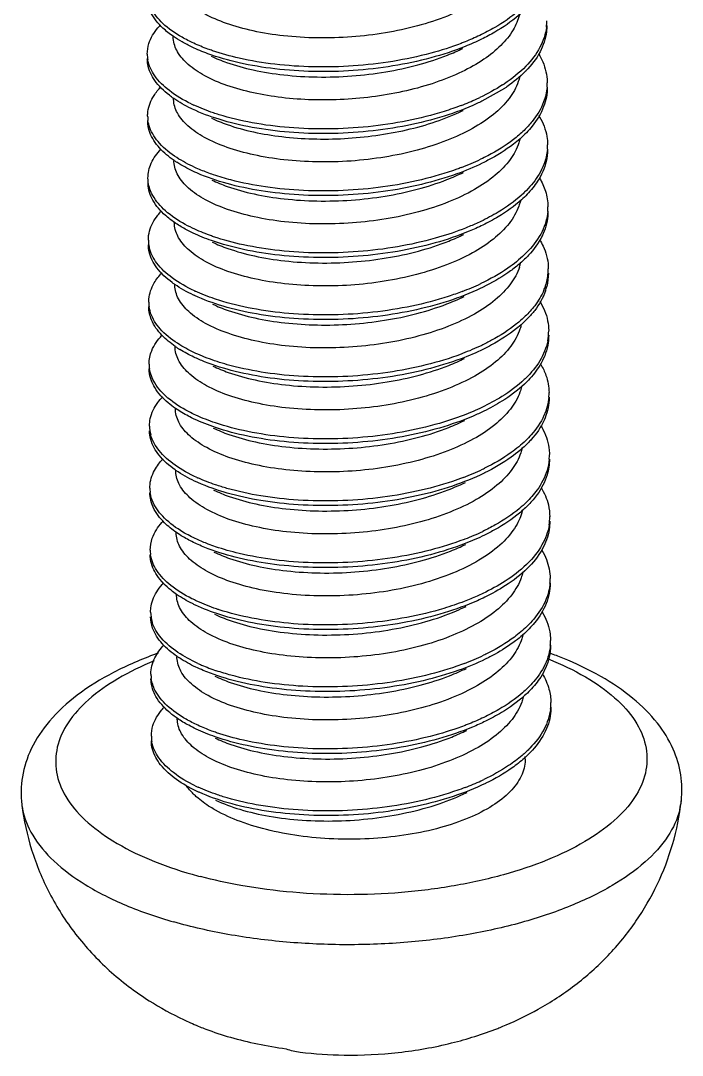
# Model space of a CAD drawing. Header units: millimetres. Extents: x 209 to 585, y 129 to 391.
# Drawn here: x 399.337 to 402.306, y 150.374 to 155.012 of the extents above; entities that cross this region are included whole.
import ezdxf

# ---------------------------------------------------------------- set-up
doc = ezdxf.new("R2010")
doc.units = ezdxf.units.MM
doc.layers.add('3_ALL_AXES', color=7, linetype='Continuous')

# ---------------------------------------------------------------- blocks, each defined once
blk = doc.blocks.new('u31')
at = {"color": 7, "linetype": 'Continuous'}
for p, q in [((-0.4225, 12.9187), (-0.5524, 12.8449)), ((-0.558, 11.7969), (-0.5594, 11.7963)), ((-0.433, 7.5279), (-0.4137, 7.536))]:
    blk.add_line(p, q, dxfattribs=at)
for centre, radius, start, end in [((-0.4707, 13.305), 0.2916, 353.07183, 0.49211), ((-2.2867, 13.1158), 0.191, 180.03347, 190.06614), ((-0.9621, 13.7548), 0.9727, 302.93512, 303.68485), ((-0.9432, 13.7001), 0.939, 303.68171, 304.703), ((-0.4653, 12.9499), 0.2884, 355.07216, 0.26893), ((-1.2039, 14.219), 1.4966, 290.84257, 294.56773), ((-1.1543, 14.1084), 1.3754, 294.6043, 295.41052), ((-1.8022, 13.7052), 0.9725, 244.18061, 245.26133), ((-2.2759, 12.7619), 0.1998, 180.70294, 188.25799), ((-0.4772, 12.5935), 0.3023, 355.22669, 0.25946), ((-1.9524, 13.0444), 0.6554, 235.55118, 237.18487), ((-1.1879, 13.8296), 1.4608, 290.73612, 295.46535), ((-0.4603, 12.2361), 0.2875, 355.11135, 0.50877), ((-2.2758, 12.0474), 0.1955, 180.18669, 192.5322), ((-0.6032, 11.9817), 0.2822, 341.37507, 347.20606), ((-0.4827, 11.883), 0.3123, 341.08096, 355.04549), ((-0.4654, 11.8812), 0.2949, 355.10203, 0.20825), ((-1.972, 12.2952), 0.6117, 233.66406, 235.41017), ((-1.1888, 13.1287), 1.4736, 290.80378, 295.28481), ((-0.508, 11.8916), 0.3389, 337.16086, 341.09027), ((-0.4857, 11.8572), 0.3155, 341.11527, 345.88756), ((-1.7845, 12.6617), 1.0004, 245.07237, 245.26225), ((-2.2735, 11.6929), 0.1959, 180.72436, 188.39382), ((-0.4679, 11.5241), 0.2994, 349.07438, 0.35517), ((-1.9408, 11.9835), 0.665, 235.5664, 238.31442), ((-2.2872, 11.334), 0.1801, 179.96124, 188.17262), ((-0.4482, 11.1673), 0.2819, 355.17008, 0.48937), ((-2.2653, 10.9792), 0.1996, 180.3942, 194.99544), ((-0.4625, 10.8124), 0.2983, 355.10704, 0.17554), ((-1.9539, 11.2438), 0.6328, 234.88039, 235.43942), ((-1.1785, 12.0505), 1.4636, 290.77531, 295.48803), ((-1.1239, 11.9323), 1.3333, 295.55677, 296.09955), ((-1.7689, 11.6139), 1.0234, 245.49959, 245.94362), ((-2.2725, 10.6236), 0.1905, 180.63183, 188.47086), ((-0.4575, 10.4548), 0.2954, 351.08697, 0.43351), ((-1.1727, 11.6868), 1.4553, 291.08885, 295.43411), ((-1.2359, 11.8449), 1.6255, 290.93832, 291.16276), ((-2.2745, 10.2651), 0.1863, 179.96005, 187.97096), ((-0.4417, 10.0988), 0.2817, 355.10707, 0.39826), ((-2.2555, 9.9111), 0.2032, 180.62319, 197.46012), ((-0.4591, 9.7434), 0.3012, 355.16522, 0.20138), ((-1.9366, 10.192), 0.6531, 235.54454, 236.90158), ((-1.1711, 10.9792), 1.4609, 290.75374, 295.47985), ((-1.758, 10.5557), 1.0351, 245.49798, 246.7987), ((-1.7017, 10.6903), 1.181, 246.85591, 251.35282), ((-2.2721, 9.5539), 0.1846, 180.42316, 188.45687), ((-0.4473, 9.3856), 0.2915, 353.13009, 0.49331), ((-2.2632, 9.1964), 0.1912, 180.03676, 190.13545), ((-1.1807, 10.2999), 1.497, 290.84155, 294.58505), ((-1.1306, 10.1882), 1.3746, 294.62249, 295.40819), ((-1.8806, 9.2019), 0.474, 225.47484, 228.37467), ((-1.7786, 9.7865), 0.9733, 244.20592, 245.2611), ((-1.56, 7.7086), 0.3314, 249.04003, 263.3505)]:
    blk.add_arc(centre, radius, start, end, dxfattribs=at)
for points, start_tangent, end_tangent in [([(-0.3385, 13.7012), (-0.3458, 13.6748), (-0.3968, 13.5782), (-0.4826, 13.488), (-0.6016, 13.4059), (-0.7512, 13.3344), (-0.9233, 13.2776), (-1.1074, 13.2377), (-1.3015, 13.2143), (-1.5008, 13.2084), (-1.6938, 13.2205), (-1.8692, 13.2489)], (-0.219708, -0.975566), (-0.977001, 0.213237)), ([(-1.8692, 13.2489), (-2.0224, 13.2918), (-2.1513, 13.3485), (-2.2483, 13.4158), (-2.3083, 13.4893), (-2.3305, 13.566), (-2.3306, 13.5718)], (-0.977001, 0.213237), (-0.00275, 0.999996)), ([(-2.3275, 13.2167), (-2.3883, 13.2653), (-2.4566, 13.3534), (-2.4799, 13.4453)], (-0.82378, 0.566909), (-0.006288, 0.99998)), ([(-2.21, 13.1777), (-2.2779, 13.2123), (-2.3885, 13.2921), (-2.4568, 13.3802), (-2.478, 13.4462)], (-0.9089, 0.417013), (-0.145901, 0.989299)), ([(-0.3135, 13.3906), (-0.3422, 13.3643), (-0.4787, 13.2682), (-0.565, 13.2229)], (-0.716945, -0.69713), (-0.902682, -0.430308)), ([(-0.2993, 13.378), (-0.342, 13.3376), (-0.4786, 13.2415), (-0.5545, 13.2012)], (-0.693882, -0.720088), (-0.898863, -0.438229)), ([(-0.3371, 13.3414), (-0.373, 13.2546), (-0.4432, 13.1658), (-0.5414, 13.0857)], (-0.233486, -0.97236), (-0.82745, -0.56154)), ([(-2.4777, 13.1157), (-2.4688, 13.1756), (-2.4171, 13.2663), (-2.4024, 13.2828)], (-0.001632, 0.999999), (0.685971, 0.727629)), ([(-0.1812, 13.2699), (-0.2184, 13.1552), (-0.2999, 13.0457), (-0.4227, 12.9454)], (-0.12115, -0.992634), (-0.832087, -0.554646)), ([(-0.179, 13.2808), (-0.1811, 13.2431), (-0.2182, 13.1285), (-0.2998, 13.019), (-0.3014, 13.0174)], (0.008111, -0.999967), (-0.700746, -0.713411)), ([(-1.8671, 12.8926), (-2.0198, 12.9354), (-2.1467, 12.9908), (-2.2422, 13.0559), (-2.3035, 13.1283), (-2.3281, 13.205), (-2.3285, 13.2155)], (-0.977001, 0.213237), (-0.001085, 0.999999)), ([(-2.22, 13.1557), (-2.2777, 13.1856), (-2.3275, 13.2167)], (-0.903913, 0.427716), (-0.82378, 0.566909)), ([(-0.5545, 13.2012), (-0.6492, 13.1593), (-0.8471, 13.0938), (-1.0644, 13.0472), (-1.2923, 13.0209), (-1.5217, 13.0154), (-1.7434, 13.0306), (-1.9487, 13.0654), (-2.1292, 13.1179), (-2.22, 13.1557)], (-0.898863, -0.438229), (-0.903913, 0.427716)), ([(-0.565, 13.2229), (-0.6494, 13.186), (-0.6722, 13.1771)], (-0.902682, -0.430308), (-0.933983, -0.357316)), ([(-2.102, 13.135), (-2.1293, 13.1446), (-2.21, 13.1777)], (-0.946667, 0.322215), (-0.9089, 0.417013)), ([(-0.6722, 13.1771), (-0.8473, 13.1205), (-1.0645, 13.0739), (-1.2924, 13.0476), (-1.5218, 13.0421), (-1.7436, 13.0573), (-1.9488, 13.0921), (-2.102, 13.135)], (-0.933983, -0.357316), (-0.946667, 0.322215)), ([(-1.8678, 13.0244), (-1.6924, 12.996), (-1.4995, 12.9839), (-1.3002, 12.9898), (-1.1061, 13.0132), (-0.9219, 13.0531), (-0.7499, 13.1099), (-0.6628, 13.1483)], (0.977001, -0.213237), (0.898561, 0.438848)), ([(-2.3257, 12.8606), (-2.3507, 12.8788), (-2.4348, 12.9643), (-2.4746, 13.0557), (-2.4776, 13.089)], (-0.822955, 0.568106), (-0.001632, 0.999999)), ([(-2.2258, 12.8298), (-2.3508, 12.9056), (-2.4349, 12.9911), (-2.4748, 13.0824)], (-0.900146, 0.435588), (-0.175957, 0.984398)), ([(-2.1109, 13.104), (-2.0211, 13.0674), (-1.8678, 13.0244)], (0.903551, -0.42848), (0.977001, -0.213237)), ([(-0.5414, 13.0857), (-0.6677, 13.0138), (-0.8188, 12.9524), (-0.9872, 12.9048), (-1.1641, 12.8724), (-1.3452, 12.855), (-1.5272, 12.8527), (-1.7041, 12.8656), (-1.8671, 12.8926)], (-0.82745, -0.56154), (-0.977001, 0.213237)), ([(-0.2253, 13.1158), (-0.2024, 13.0709), (-0.177, 12.9558), (-0.1769, 12.9512)], (0.510965, -0.859601), (0.005099, -0.999987)), ([(-0.3346, 12.9871), (-0.3431, 12.9576), (-0.3966, 12.8601), (-0.4856, 12.7693), (-0.6067, 12.688), (-0.7556, 12.6184), (-0.9255, 12.5632), (-1.1108, 12.5238), (-1.3055, 12.5011), (-1.5028, 12.4959), (-1.6916, 12.5081), (-1.8649, 12.5363)], (-0.225548, -0.974232), (-0.977001, 0.213237)), ([(-0.3014, 13.0174), (-0.4087, 12.9281)], (-0.700746, -0.713411), (-0.822068, -0.569389)), ([(-2.4757, 12.7594), (-2.4742, 12.7854), (-2.439, 12.8775), (-2.3991, 12.9279)], (-0.01163, 0.999932), (0.691127, 0.722733)), ([(-0.4333, 12.9384), (-0.5641, 12.866)], (-0.839273, -0.54371), (-0.903234, -0.429149)), ([(-0.178, 12.9251), (-0.1975, 12.8402), (-0.2632, 12.7284), (-0.3101, 12.6771)], (-0.085506, -0.996338), (-0.717804, -0.696245)), ([(-0.1767, 12.9245), (-0.1973, 12.8135), (-0.263, 12.7017), (-0.2968, 12.6635)], (0.005099, -0.999987), (-0.696327, -0.717725)), ([(-1.8649, 12.5363), (-2.019, 12.5795), (-2.1484, 12.6366), (-2.2449, 12.7039), (-2.3042, 12.7771), (-2.3263, 12.8543), (-2.3264, 12.8591)], (-0.977001, 0.213237), (-0.003123, 0.999995)), ([(-2.2179, 12.7994), (-2.2256, 12.8031), (-2.3257, 12.8606)], (-0.90399, 0.427555), (-0.822955, 0.568106)), ([(-0.5524, 12.8449), (-0.5815, 12.8311), (-0.7703, 12.7592), (-0.9815, 12.7055), (-1.2066, 12.6717), (-1.4365, 12.6587), (-1.6621, 12.6664), (-1.8743, 12.6942), (-2.0647, 12.7406), (-2.2179, 12.7994)], (-0.899027, -0.437892), (-0.90399, 0.427555)), ([(-2.097, 12.7777), (-2.2092, 12.822)], (-0.947596, 0.319472), (-0.908202, 0.418533)), ([(-0.6714, 12.8203), (-0.7705, 12.786), (-0.9817, 12.7323), (-1.2067, 12.6984), (-1.4366, 12.6854), (-1.6622, 12.6931), (-1.8745, 12.721), (-2.0649, 12.7673), (-2.097, 12.7777)], (-0.934314, -0.35645), (-0.947596, 0.319472)), ([(-1.8657, 12.6681), (-1.7028, 12.6411), (-1.5258, 12.6282), (-1.3438, 12.6305), (-1.1627, 12.6479), (-0.9859, 12.6803), (-0.8174, 12.7279), (-0.6663, 12.7893), (-0.6606, 12.792)], (0.977001, -0.213237), (0.898654, 0.438658)), ([(-2.3231, 12.504), (-2.407, 12.576), (-2.4633, 12.6657), (-2.4755, 12.7327)], (-0.824487, 0.565881), (-0.01163, 0.999932)), ([(-2.2046, 12.4645), (-2.3077, 12.5204), (-2.4072, 12.6027), (-2.4634, 12.6924), (-2.4736, 12.7332)], (-0.909703, 0.41526), (-0.143078, 0.989711)), ([(-2.1088, 12.7477), (-2.0185, 12.7109), (-1.8657, 12.6681)], (0.903554, -0.428475), (0.977001, -0.213237)), ([(-0.2258, 12.7638), (-0.2209, 12.7555), (-0.1788, 12.6416), (-0.1749, 12.5949)], (0.520221, -0.854032), (0.004606, -0.999989)), ([(-0.3101, 12.6771), (-0.3714, 12.6243), (-0.5179, 12.5317), (-0.5598, 12.5107)], (-0.717804, -0.696245), (-0.902252, -0.43121)), ([(-0.3322, 12.6317), (-0.3393, 12.6063), (-0.3906, 12.509), (-0.4762, 12.4192), (-0.5949, 12.3371), (-0.7449, 12.2655), (-0.9182, 12.2083), (-1.104, 12.1682), (-1.2975, 12.1452), (-1.4959, 12.1395), (-1.6881, 12.1516), (-1.8628, 12.18)], (-0.221485, -0.975164), (-0.977001, 0.213237)), ([(-0.2968, 12.6635), (-0.3713, 12.5976), (-0.5177, 12.505), (-0.5502, 12.4885)], (-0.696327, -0.717725), (-0.898802, -0.438355)), ([(-2.4737, 12.4031), (-2.4549, 12.4881), (-2.3989, 12.5694)], (-0.002318, 0.999997), (0.686298, 0.727321)), ([(-0.1759, 12.5684), (-0.1826, 12.5257), (-0.2321, 12.4121), (-0.3068, 12.322)], (-0.083159, -0.996536), (-0.716373, -0.697717)), ([(-0.1747, 12.5682), (-0.1824, 12.499), (-0.2319, 12.3854), (-0.2924, 12.3096)], (0.004606, -0.999989), (-0.693055, -0.720885)), ([(-1.8628, 12.18), (-2.0157, 12.2228), (-2.1434, 12.2787), (-2.2404, 12.3454), (-2.301, 12.4187), (-2.3241, 12.4955), (-2.3243, 12.5029)], (-0.977001, 0.213237), (-0.002097, 0.999998)), ([(-2.2158, 12.443), (-2.3076, 12.4936)], (-0.90421, 0.427089), (-0.840286, 0.542144)), ([(-0.5502, 12.4885), (-0.6965, 12.4271), (-0.9005, 12.3665), (-1.1215, 12.3253), (-1.3507, 12.3047), (-1.5789, 12.3049), (-1.7971, 12.3256), (-1.9963, 12.3654), (-2.1688, 12.4223), (-2.2158, 12.443)], (-0.898802, -0.438355), (-0.90421, 0.427089)), ([(-2.0966, 12.4219), (-2.169, 12.449), (-2.2046, 12.4645)], (-0.946975, 0.321307), (-0.909703, 0.41526)), ([(-0.6707, 12.4634), (-0.6966, 12.4538), (-0.9006, 12.3933), (-1.1217, 12.3521), (-1.3509, 12.3314), (-1.5791, 12.3316), (-1.7972, 12.3523), (-1.9965, 12.3921), (-2.0966, 12.4219)], (-0.934736, -0.355344), (-0.946975, 0.321307)), ([(-1.8636, 12.3118), (-1.6903, 12.2836), (-1.5015, 12.2714), (-1.3041, 12.2766), (-1.1095, 12.2993), (-0.9242, 12.3387), (-0.7543, 12.3939), (-0.6585, 12.4357)], (0.977001, -0.213237), (0.898537, 0.438898)), ([(-2.4718, 12.3775), (-2.4735, 12.3952), (-2.4737, 12.4031)], (-0.143775, 0.98961), (-0.002318, 0.999997)), ([(-2.3212, 12.1478), (-2.3735, 12.1887), (-2.4459, 12.2762), (-2.4733, 12.3684), (-2.4735, 12.3764)], (-0.823448, 0.567392), (-0.002318, 0.999997)), ([(-2.204, 12.1089), (-2.2594, 12.1366), (-2.3737, 12.2154), (-2.446, 12.3029), (-2.4718, 12.3775)], (-0.908636, 0.417589), (-0.143775, 0.98961)), ([(-2.1067, 12.3914), (-2.0176, 12.355), (-1.8636, 12.3118)], (0.903551, -0.42848), (0.977001, -0.213237)), ([(-0.2211, 12.4033), (-0.1867, 12.3272), (-0.1727, 12.2386)], (0.511421, -0.85933), (0.008556, -0.999963)), ([(-0.3068, 12.322), (-0.3252, 12.3047), (-0.4584, 12.2076), (-0.5589, 12.1538)], (-0.716373, -0.697717), (-0.902858, -0.42994)), ([(-0.2924, 12.3096), (-0.3251, 12.278), (-0.4582, 12.1808), (-0.5481, 12.1322)], (-0.693055, -0.720885), (-0.898921, -0.438112)), ([(-0.3314, 12.2699), (-0.3402, 12.2412), (-0.396, 12.1428), (-0.4865, 12.0526), (-0.6075, 11.9725), (-0.7564, 11.9038), (-0.9287, 11.8486), (-1.1145, 11.8099), (-1.3073, 11.788), (-1.5005, 11.7833), (-1.6876, 11.7955), (-1.8607, 11.8237)], (-0.241477, -0.970407), (-0.977001, 0.213237)), ([(-2.4713, 12.0468), (-2.4649, 12.0981), (-2.4173, 12.1893), (-2.3955, 12.2145)], (-0.004249, 0.999991), (0.687609, 0.726082)), ([(-0.1738, 12.2115), (-0.2067, 12.0966), (-0.2843, 11.9865), (-0.3068, 11.9637)], (-0.085557, -0.996333), (-0.718725, -0.695294)), ([(-0.1726, 12.2119), (-0.1736, 12.1848), (-0.2066, 12.0699), (-0.2842, 11.9598), (-0.2944, 11.9491)], (0.008556, -0.999963), (-0.699337, -0.714792)), ([(-1.8607, 11.8237), (-2.0137, 11.8665), (-2.1414, 11.9224), (-2.2367, 11.9877), (-2.2973, 12.0596), (-2.3218, 12.1364), (-2.3221, 12.1465)], (-0.977001, 0.213237), (-0.001218, 0.999999)), ([(-2.2137, 12.0867), (-2.2592, 12.1099), (-2.3212, 12.1478)], (-0.903846, 0.427857), (-0.823448, 0.567392)), ([(-0.5481, 12.1322), (-0.626, 12.0972), (-0.8217, 12.0301), (-1.0375, 11.9817), (-1.2648, 11.9535), (-1.4945, 11.9461), (-1.7173, 11.9594), (-1.9244, 11.9925), (-2.1075, 12.0435), (-2.2137, 12.0867)], (-0.898921, -0.438112), (-0.903846, 0.427857)), ([(-0.5589, 12.1538), (-0.6262, 12.124), (-0.6661, 12.108)], (-0.902858, -0.42994), (-0.934033, -0.357187)), ([(-2.0959, 12.0661), (-2.1077, 12.0702), (-2.204, 12.1089)], (-0.946642, 0.322286), (-0.908636, 0.417589)), ([(-0.6661, 12.108), (-0.8219, 12.0568), (-1.0377, 12.0084), (-1.265, 11.9802), (-1.4946, 11.9728), (-1.7175, 11.9862), (-1.9246, 12.0192), (-2.0959, 12.0661)], (-0.934033, -0.357187), (-0.946642, 0.322286)), ([(-1.8615, 11.9555), (-1.6867, 11.9271), (-1.4946, 11.915), (-1.2962, 11.9207), (-1.1027, 11.9437), (-0.9168, 11.9838), (-0.7435, 12.041), (-0.6564, 12.0794)], (0.977001, -0.213237), (0.898562, 0.438847)), ([(-2.3345, 11.8025), (-2.4225, 11.8873), (-2.4665, 11.9783), (-2.4712, 12.0201)], (-0.805481, 0.592622), (-0.004249, 0.999991)), ([(-2.1045, 12.0351), (-2.0144, 11.9983), (-1.8615, 11.9555)], (0.903554, -0.428474), (0.977001, -0.213237)), ([(-0.2197, 12.0482), (-0.2007, 12.0123), (-0.171, 11.8975), (-0.1706, 11.8823)], (0.513785, -0.857919), (0.003968, -0.999992)), ([(-2.2061, 11.7545), (-2.3346, 11.8292), (-2.4227, 11.914), (-2.4667, 12.005)], (-0.90684, 0.421475), (-0.218277, 0.975887)), ([(-0.3068, 11.9637), (-0.4035, 11.8852), (-0.558, 11.7969)], (-0.718725, -0.695294), (-0.903274, -0.429065)), ([(-0.3451, 11.9025), (-0.4033, 11.8585), (-0.546, 11.7759)], (-0.769114, -0.639111), (-0.899014, -0.43792)), ([(-0.2944, 11.9491), (-0.3451, 11.9025)], (-0.699337, -0.714792), (-0.769114, -0.639111)), ([(-2.4694, 11.6905), (-2.4687, 11.7079), (-2.4377, 11.8003), (-2.3929, 11.8587)], (-0.011739, 0.999931), (0.691248, 0.722618)), ([(-0.3357, 11.8916), (-0.3877, 11.7946), (-0.4754, 11.7036), (-0.5957, 11.6217), (-0.745, 11.5511), (-0.9148, 11.4954), (-1.0996, 11.4556), (-1.2945, 11.4325), (-1.4934, 11.4269), (-1.6846, 11.439), (-1.8586, 11.4674)], (-0.319356, -0.947635), (-0.977001, 0.213237)), ([(-0.1704, 11.8556), (-0.1797, 11.7802)], (0.003968, -0.999992), (-0.243812, -0.969822)), ([(-1.8586, 11.4674), (-2.0131, 11.5107), (-2.1429, 11.5681), (-2.2395, 11.6358), (-2.2985, 11.7092), (-2.3199, 11.7858), (-2.32, 11.7902)], (-0.977001, 0.213237), (-0.003407, 0.999994)), ([(-2.2115, 11.7304), (-2.3193, 11.7917)], (-0.904173, 0.427166), (-0.823164, 0.567804)), ([(-0.546, 11.7759), (-0.5592, 11.7696), (-0.7456, 11.6962), (-0.9551, 11.6407), (-1.1792, 11.605), (-1.4091, 11.59), (-1.6355, 11.5959), (-1.8493, 11.622), (-2.042, 11.6667), (-2.2059, 11.7278), (-2.2115, 11.7304)], (-0.899014, -0.43792), (-0.904173, 0.427166)), ([(-2.0911, 11.7089), (-2.2031, 11.7531)], (-0.947459, 0.319878), (-0.908232, 0.418467)), ([(-0.6654, 11.7512), (-0.7458, 11.7229), (-0.9552, 11.6674), (-1.1794, 11.6317), (-1.4093, 11.6168), (-1.6356, 11.6226), (-1.8495, 11.6487), (-2.0422, 11.6934), (-2.0911, 11.7089)], (-0.934432, -0.356142), (-0.947459, 0.319878)), ([(-1.8594, 11.5992), (-1.6862, 11.571), (-1.4992, 11.5588), (-1.306, 11.5635), (-1.1131, 11.5854), (-0.9274, 11.6242), (-0.7551, 11.6793), (-0.6543, 11.7231)], (0.977001, -0.213237), (0.898528, 0.438917)), ([(-0.1956, 11.7601), (-0.249, 11.6694), (-0.3035, 11.6084)], (-0.38776, -0.921761), (-0.717764, -0.696287)), ([(-0.1872, 11.755), (-0.2488, 11.6427), (-0.2899, 11.5951)], (-0.323682, -0.946166), (-0.69555, -0.718477)), ([(-2.3168, 11.435), (-2.3933, 11.4992), (-2.4536, 11.5884), (-2.4692, 11.6637)], (-0.824392, 0.566019), (-0.011739, 0.999931)), ([(-2.1987, 11.3957), (-2.2902, 11.4444), (-2.3935, 11.5259), (-2.4538, 11.6151), (-2.4673, 11.6643)], (-0.909458, 0.415795), (-0.145148, 0.98941)), ([(-2.1024, 11.6788), (-2.0124, 11.642), (-1.8594, 11.5992)], (0.90355, -0.428482), (0.977001, -0.213237)), ([(-0.2198, 11.6954), (-0.1744, 11.5832), (-0.1685, 11.526)], (0.521611, -0.853183), (0.005867, -0.999983)), ([(-0.3035, 11.6084), (-0.3535, 11.5645), (-0.4966, 11.4707), (-0.5537, 11.4416)], (-0.717764, -0.696287), (-0.902363, -0.430977)), ([(-0.2899, 11.5951), (-0.3533, 11.5378), (-0.4965, 11.444), (-0.5439, 11.4196)], (-0.69555, -0.718477), (-0.898784, -0.438392)), ([(-0.3262, 11.5613), (-0.3335, 11.5355), (-0.3864, 11.4372), (-0.4736, 11.347), (-0.5935, 11.2654), (-0.7444, 11.1942), (-0.9182, 11.1377), (-1.1042, 11.0982), (-1.2958, 11.0759), (-1.4918, 11.0706), (-1.6824, 11.0827), (-1.8565, 11.111)], (-0.22684, -0.973932), (-0.977001, 0.213237)), ([(-2.4673, 11.3341), (-2.4522, 11.4107), (-2.3935, 11.4994)], (-0.000263, 1), (0.682704, 0.730695)), ([(-0.1684, 11.4993), (-0.1738, 11.4407), (-0.2191, 11.3266), (-0.2854, 11.2414)], (0.005867, -0.999983), (-0.691944, -0.721951)), ([(-1.8565, 11.111), (-2.0093, 11.1538), (-2.1361, 11.2092), (-2.2326, 11.2752), (-2.2937, 11.3482), (-2.3176, 11.425), (-2.3179, 11.4339)], (-0.977001, 0.213237), (-0.00151, 0.999999)), ([(-2.2094, 11.3741), (-2.29, 11.4176)], (-0.904114, 0.427291), (-0.850585, 0.525837)), ([(-0.5439, 11.4196), (-0.6726, 11.3646), (-0.8746, 11.3024), (-1.0944, 11.2593), (-1.3233, 11.2368), (-1.552, 11.2351), (-1.7714, 11.2539), (-1.9727, 11.2921), (-2.148, 11.3475), (-2.2094, 11.3741)], (-0.898784, -0.438392), (-0.904114, 0.427291)), ([(-0.5537, 11.4416), (-0.6646, 11.3944)], (-0.902363, -0.430977), (-0.934798, -0.355179)), ([(-0.174, 11.4674), (-0.2193, 11.3534), (-0.3, 11.2535)], (-0.190094, -0.981766), (-0.715558, -0.698553)), ([(-2.0907, 11.3532), (-2.1481, 11.3742), (-2.1987, 11.3957)], (-0.946838, 0.321711), (-0.909458, 0.415795)), ([(-0.6646, 11.3944), (-0.6727, 11.3913), (-0.8748, 11.3291), (-1.0946, 11.2861), (-1.3234, 11.2635), (-1.5521, 11.2618), (-1.7715, 11.2806), (-1.9729, 11.3188), (-2.0907, 11.3532)], (-0.934798, -0.355179), (-0.946838, 0.321711)), ([(-1.8572, 11.2429), (-1.6833, 11.2146), (-1.492, 11.2024), (-1.2932, 11.208), (-1.0983, 11.2311), (-0.9135, 11.271), (-0.7437, 11.3266), (-0.6522, 11.3668)], (0.977001, -0.213237), (0.898548, 0.438876)), ([(-2.315, 11.0789), (-2.3584, 11.1121), (-2.4347, 11.199), (-2.4664, 11.291), (-2.4671, 11.3074)], (-0.823172, 0.567792), (-0.000263, 1)), ([(-2.198, 11.0401), (-2.2406, 11.061), (-2.3586, 11.1388), (-2.4349, 11.2257), (-2.4654, 11.3084)], (-0.908417, 0.418064), (-0.141911, 0.989879)), ([(-2.1003, 11.3225), (-2.0118, 11.2863), (-1.8572, 11.2429)], (0.903554, -0.428475), (0.977001, -0.213237)), ([(-0.2135, 11.3322), (-0.1839, 11.2687), (-0.1663, 11.1697)], (0.506364, -0.86232), (0.008224, -0.999966)), ([(-0.3, 11.2535), (-0.3086, 11.2453), (-0.4383, 11.147), (-0.5529, 11.0847)], (-0.715558, -0.698553), (-0.903023, -0.429591)), ([(-0.2854, 11.2414), (-0.3084, 11.2185), (-0.4381, 11.1203), (-0.5418, 11.0633)], (-0.691944, -0.721951), (-0.898978, -0.437993)), ([(-0.3247, 11.2027), (-0.3336, 11.1728), (-0.3888, 11.0749), (-0.4791, 10.9845), (-0.6005, 10.904), (-0.7488, 10.8353), (-0.9201, 10.7803), (-1.1058, 10.7413), (-1.2995, 10.7192), (-1.4945, 10.7143), (-1.6813, 10.7265), (-1.8543, 10.7547)], (-0.235519, -0.97187), (-0.977001, 0.213237)), ([(-2.465, 10.9778), (-2.4606, 11.0207), (-2.4172, 11.1122), (-2.3887, 11.146)], (-0.007287, 0.999973), (0.689133, 0.724635)), ([(-0.1673, 11.1435), (-0.1955, 11.0381), (-0.2691, 10.9273), (-0.3001, 10.895)], (-0.084094, -0.996458), (-0.718314, -0.695719)), ([(-0.1662, 11.1429), (-0.1665, 11.1265), (-0.1953, 11.0113), (-0.2689, 10.9006), (-0.2874, 10.8808)], (0.008224, -0.999966), (-0.698169, -0.715933)), ([(-1.8543, 10.7547), (-2.0076, 10.7977), (-2.136, 10.854), (-2.2318, 10.92), (-2.2917, 10.992), (-2.3155, 11.0689), (-2.3158, 11.0775)], (-0.977001, 0.213237), (-0.001655, 0.999999)), ([(-2.2073, 11.0178), (-2.2404, 11.0343), (-2.315, 11.0789)], (-0.903828, 0.427896), (-0.823172, 0.567792)), ([(-0.5418, 11.0633), (-0.603, 11.0353), (-0.7965, 10.9666), (-1.0108, 10.9164), (-1.2374, 10.8862), (-1.4672, 10.877), (-1.6911, 10.8884), (-1.9, 10.9197), (-2.0856, 10.9692), (-2.2073, 11.0178)], (-0.898978, -0.437993), (-0.903828, 0.427896)), ([(-0.5529, 11.0847), (-0.6032, 11.062), (-0.6601, 11.039)], (-0.903023, -0.429591), (-0.934109, -0.356989)), ([(-2.0857, 10.9959), (-2.198, 11.0401)], (-0.947704, 0.31915), (-0.908417, 0.418064)), ([(-0.6601, 11.039), (-0.7966, 10.9933), (-1.011, 10.9431), (-1.2376, 10.913), (-1.4674, 10.9037), (-1.6912, 10.9152), (-1.9001, 10.9465), (-2.0857, 10.9959)], (-0.934109, -0.356989), (-0.947704, 0.31915)), ([(-1.8551, 10.8866), (-1.681, 10.8582), (-1.4905, 10.8461), (-1.2945, 10.8514), (-1.1029, 10.8737), (-0.9169, 10.9132), (-0.743, 10.9697), (-0.65, 11.0105)], (0.977001, -0.213237), (0.898545, 0.438882)), ([(-2.318, 10.7262), (-2.4099, 10.8102), (-2.458, 10.9008), (-2.4648, 10.9511)], (-0.817945, 0.575296), (-0.007287, 0.999973)), ([(-2.0982, 10.9662), (-2.008, 10.9294), (-1.8551, 10.8866)], (0.903556, -0.428469), (0.977001, -0.213237)), ([(-0.214, 10.9804), (-0.1993, 10.9537), (-0.1655, 10.8391), (-0.1642, 10.8134)], (0.516146, -0.8565), (0.00333, -0.999994)), ([(-2.1933, 10.6826), (-2.3181, 10.753), (-2.41, 10.837), (-2.4582, 10.9276)], (-0.90995, 0.414719), (-0.259742, 0.965678)), ([(-0.3001, 10.895), (-0.3846, 10.8251), (-0.5374, 10.7349)], (-0.718314, -0.695719), (-0.898025, -0.439944)), ([(-0.3215, 10.8508), (-0.3289, 10.824), (-0.3799, 10.7276), (-0.466, 10.6372), (-0.5851, 10.5551), (-0.7345, 10.4838), (-0.906, 10.4272), (-1.0898, 10.3873), (-1.284, 10.3638), (-1.4835, 10.3579), (-1.6767, 10.3699), (-1.8522, 10.3984)], (-0.219455, -0.975623), (-0.977001, 0.213237)), ([(-0.2874, 10.8808), (-0.3844, 10.7984), (-0.5372, 10.7082), (-0.5396, 10.707)], (-0.698169, -0.715933), (-0.898927, -0.438098)), ([(-2.4631, 10.6215), (-2.4629, 10.6305), (-2.4361, 10.723), (-2.3869, 10.7894)], (-0.009921, 0.999951), (0.690538, 0.723296)), ([(-0.1653, 10.787), (-0.1776, 10.7233), (-0.2351, 10.6105), (-0.2969, 10.5398)], (-0.085047, -0.996377), (-0.717321, -0.696742)), ([(-0.1641, 10.7866), (-0.1774, 10.6966), (-0.235, 10.5838), (-0.2829, 10.5269)], (0.00333, -0.999994), (-0.694658, -0.71934)), ([(-1.8522, 10.3984), (-2.0058, 10.4414), (-2.135, 10.4983), (-2.232, 10.5658), (-2.2916, 10.6393), (-2.3136, 10.7159), (-2.3137, 10.7213)], (-0.977001, 0.213237), (-0.002984, 0.999996)), ([(-2.2052, 10.6615), (-2.3129, 10.7227)], (-0.904267, 0.426967), (-0.82352, 0.567288)), ([(-0.5396, 10.707), (-0.7211, 10.6332), (-0.9288, 10.5761), (-1.152, 10.5385), (-1.3817, 10.5216), (-1.6088, 10.5256), (-1.8241, 10.5498), (-2.0191, 10.5929), (-2.186, 10.6527), (-2.2052, 10.6615)], (-0.898927, -0.438098), (-0.904267, 0.426967)), ([(-2.0852, 10.6401), (-2.1861, 10.6794)], (-0.947297, 0.320356), (-0.913136, 0.407655)), ([(-0.6594, 10.6821), (-0.7213, 10.66), (-0.929, 10.6028), (-1.1521, 10.5652), (-1.3818, 10.5483), (-1.6089, 10.5523), (-1.8243, 10.5765), (-2.0193, 10.6196), (-2.0852, 10.6401)], (-0.934549, -0.355835), (-0.947297, 0.320356)), ([(-1.853, 10.5302), (-1.6799, 10.502), (-1.4931, 10.4899), (-1.2982, 10.4947), (-1.1045, 10.5168), (-0.9188, 10.5558), (-0.7475, 10.6109), (-0.6479, 10.6541)], (0.977001, -0.213237), (0.89853, 0.438912)), ([(-2.3105, 10.3661), (-2.3792, 10.4224), (-2.4436, 10.511), (-2.4629, 10.5948)], (-0.824122, 0.566413), (-0.009921, 0.999951)), ([(-2.1927, 10.327), (-2.2724, 10.3685), (-2.3794, 10.4491), (-2.4438, 10.5378), (-2.461, 10.5956)], (-0.909178, 0.416407), (-0.146256, 0.989247)), ([(-2.0961, 10.6099), (-2.0063, 10.5732), (-1.853, 10.5302)], (0.903549, -0.428484), (0.977001, -0.213237)), ([(-0.2126, 10.6251), (-0.1704, 10.5249), (-0.1622, 10.457)], (0.519082, -0.854724), (0.007083, -0.999975)), ([(-0.2969, 10.5398), (-0.3359, 10.5048), (-0.4757, 10.4098), (-0.5477, 10.3725)], (-0.717321, -0.696742), (-0.902518, -0.430652)), ([(-0.2829, 10.5269), (-0.3357, 10.478), (-0.4755, 10.3831), (-0.5375, 10.3507)], (-0.694658, -0.71934), (-0.898819, -0.43832)), ([(-0.3202, 10.4907), (-0.3565, 10.4033), (-0.4368, 10.305), (-0.5515, 10.2176), (-0.7007, 10.1406), (-0.8772, 10.0783), (-1.0697, 10.034), (-1.2685, 10.0086), (-1.4707, 10.0014), (-1.6686, 10.013), (-1.8501, 10.0421)], (-0.235088, -0.971974), (-0.977001, 0.213237)), ([(-2.4608, 10.2652), (-2.449, 10.3333), (-2.3934, 10.4236), (-2.3862, 10.4315)], (-0.000155, 1), (0.684402, 0.729104)), ([(-0.162, 10.4303), (-0.1655, 10.3827), (-0.2065, 10.2684), (-0.2915, 10.1598), (-0.4173, 10.0605), (-0.5354, 9.9943)], (0.007105, -0.999975), (-0.899027, -0.437893)), ([(-0.1657, 10.409), (-0.2069, 10.2947), (-0.2923, 10.1859), (-0.2969, 10.1815)], (-0.15552, -0.987833), (-0.720054, -0.693919)), ([(-1.8501, 10.0421), (-2.0029, 10.0849), (-2.1296, 10.1402), (-2.2254, 10.2055), (-2.2867, 10.2781), (-2.3112, 10.3548), (-2.3115, 10.365)], (-0.977001, 0.213237), (-0.001155, 0.999999)), ([(-2.2031, 10.3052), (-2.2722, 10.3418), (-2.3105, 10.3661)], (-0.904007, 0.427517), (-0.824122, 0.566413)), ([(-0.5375, 10.3507), (-0.6489, 10.3022), (-0.8489, 10.2384), (-1.0674, 10.1935), (-1.2958, 10.169), (-1.5249, 10.1654), (-1.7455, 10.1824), (-1.9489, 10.2189), (-2.1268, 10.2728), (-2.2031, 10.3052)], (-0.898819, -0.43832), (-0.904007, 0.427517)), ([(-2.0847, 10.2843), (-2.127, 10.2996), (-2.1927, 10.327)], (-0.946732, 0.322022), (-0.909178, 0.416407)), ([(-0.655, 10.3267), (-0.849, 10.2651), (-1.0676, 10.2202), (-1.296, 10.1957), (-1.5251, 10.1921), (-1.7457, 10.2091), (-1.9491, 10.2456), (-2.0847, 10.2843)], (-0.933965, -0.357365), (-0.946732, 0.322022)), ([(-1.8509, 10.1739), (-1.6753, 10.1454), (-1.4822, 10.1334), (-1.2827, 10.1393), (-1.0884, 10.1628), (-0.9047, 10.2027), (-0.7332, 10.2593), (-0.6458, 10.2978)], (0.977001, -0.213237), (0.89856, 0.43885)), ([(-2.3087, 10.0101), (-2.3407, 10.0338), (-2.4218, 10.1197), (-2.4587, 10.2112), (-2.4607, 10.2385)], (-0.822987, 0.56806), (-0.000459, 1)), ([(-2.192, 9.9713), (-2.2215, 9.9856), (-2.3431, 10.0623), (-2.4234, 10.1485), (-2.459, 10.2392)], (-0.908267, 0.418392), (-0.139565, 0.990213)), ([(-2.094, 10.2535), (-2.0044, 10.217), (-1.8509, 10.1739)], (0.903552, -0.428479), (0.977001, -0.213237)), ([(-0.2076, 10.264), (-0.1814, 10.2102), (-0.16, 10.1007)], (0.507984, -0.861367), (0.006998, -0.999976)), ([(-0.2969, 10.1815), (-0.4185, 10.0866), (-0.5469, 10.0156)], (-0.720054, -0.693919), (-0.903163, -0.429298)), ([(-0.3179, 10.1355), (-0.3264, 10.1063), (-0.3804, 10.0086), (-0.4698, 9.9179), (-0.591, 9.8367), (-0.7397, 9.7675), (-0.9099, 9.7123), (-1.0954, 9.673), (-1.2899, 9.6505), (-1.4867, 9.6454), (-1.6747, 9.6576), (-1.848, 9.6858)], (-0.229282, -0.97336), (-0.977001, 0.213237)), ([(-2.4586, 9.9089), (-2.4559, 9.9432), (-2.4167, 10.035), (-2.3821, 10.0773)], (-0.009993, 0.99995), (0.690415, 0.723414)), ([(-0.161, 10.0747), (-0.1846, 9.9795), (-0.2542, 9.8683), (-0.2935, 9.8263)], (-0.084676, -0.996409), (-0.718022, -0.69602)), ([(-0.1598, 10.074), (-0.1821, 9.9584), (-0.2495, 9.847), (-0.2801, 9.8128)], (0.006, -0.999982), (-0.696679, -0.717383)), ([(-1.848, 9.6858), (-2.0019, 9.7289), (-2.131, 9.7858), (-2.2274, 9.8528), (-2.2868, 9.9256), (-2.3093, 10.0027), (-2.3094, 10.0086)], (-0.977001, 0.213237), (-0.002666, 0.999996)), ([(-2.2009, 9.9489), (-2.2185, 9.9574), (-2.3087, 10.0101)], (-0.903893, 0.427758), (-0.822987, 0.56806)), ([(-0.5354, 9.9943), (-0.5787, 9.9742), (-0.7693, 9.9038), (-0.9816, 9.8517), (-1.207, 9.8195), (-1.4366, 9.808), (-1.6612, 9.8173), (-1.8718, 9.8465), (-2.0601, 9.894), (-2.2009, 9.9489)], (-0.899027, -0.437893), (-0.903893, 0.427758)), ([(-0.5469, 10.0156), (-0.5804, 10.0002), (-0.6541, 9.9699)], (-0.903163, -0.429298), (-0.934206, -0.356735)), ([(-2.0797, 9.9271), (-2.192, 9.9713)], (-0.947686, 0.319203), (-0.908267, 0.418392)), ([(-0.6541, 9.9699), (-0.7716, 9.9299), (-0.9843, 9.8779), (-1.2102, 9.8459), (-1.4401, 9.8347), (-1.6648, 9.8443), (-1.8755, 9.8739), (-2.0635, 9.9217), (-2.0797, 9.9271)], (-0.934206, -0.356735), (-0.947686, 0.319203)), ([(-1.8488, 9.8176), (-1.6673, 9.7885), (-1.4693, 9.7769), (-1.2672, 9.7841), (-1.0684, 9.8096), (-0.8758, 9.8538), (-0.6993, 9.9161), (-0.6437, 9.9415)], (0.977001, -0.213237), (0.898697, 0.43857)), ([(-2.3062, 9.6535), (-2.3917, 9.7274), (-2.447, 9.817), (-2.4585, 9.8822)], (-0.824465, 0.565913), (-0.011367, 0.999935)), ([(-2.0918, 9.8972), (-2.0016, 9.8604), (-1.8488, 9.8176)], (0.903555, -0.428472), (0.977001, -0.213237)), ([(-0.2084, 9.9126), (-0.1983, 9.8951), (-0.1603, 9.7808), (-0.1579, 9.7444)], (0.518717, -0.854946), (0.003689, -0.999993)), ([(-2.1873, 9.6139), (-2.3013, 9.6768), (-2.3971, 9.76), (-2.4493, 9.8501)], (-0.909875, 0.414882), (-0.300197, 0.953877)), ([(-0.2935, 9.8263), (-0.366, 9.7651), (-0.5156, 9.6736), (-0.5426, 9.6603)], (-0.718022, -0.69602), (-0.902178, -0.431363)), ([(-0.2801, 9.8128), (-0.3591, 9.7434), (-0.392, 9.7196)], (-0.696679, -0.717383), (-0.823515, -0.567294)), ([(-0.3152, 9.7815), (-0.3223, 9.7558), (-0.3735, 9.6587), (-0.459, 9.5688), (-0.5778, 9.4867), (-0.7276, 9.4151), (-0.9005, 9.358), (-1.0856, 9.3179), (-1.2795, 9.2947), (-1.4783, 9.2889), (-1.6709, 9.301), (-1.8459, 9.3295)], (-0.220504, -0.975386), (-0.977001, 0.213237)), ([(-2.4567, 9.5526), (-2.4341, 9.6457), (-2.3817, 9.7192)], (-0.006158, 0.999981), (0.687413, 0.726267)), ([(-0.392, 9.7196), (-0.5066, 9.6514), (-0.5333, 9.638)], (-0.823515, -0.567294), (-0.898814, -0.43833)), ([(-0.159, 9.718), (-0.1682, 9.665), (-0.2217, 9.5517), (-0.2902, 9.4712)], (-0.08413, -0.996455), (-0.716931, -0.697144)), ([(-0.1578, 9.7177), (-0.1654, 9.6491), (-0.2145, 9.5355), (-0.2754, 9.4592)], (0.004662, -0.999989), (-0.692972, -0.720964)), ([(-1.8459, 9.3295), (-1.9988, 9.3723), (-2.127, 9.4285), (-2.224, 9.4954), (-2.2844, 9.5688), (-2.3071, 9.6456), (-2.3073, 9.6523)], (-0.977001, 0.213237), (-0.002337, 0.999997)), ([(-2.1988, 9.5925), (-2.2933, 9.6449)], (-0.904229, 0.427047), (-0.837637, 0.546228)), ([(-0.5333, 9.638), (-0.6861, 9.5742), (-0.8905, 9.5144), (-1.1116, 9.4739), (-1.3406, 9.4539), (-1.5684, 9.4547), (-1.7858, 9.4759), (-1.9842, 9.5161), (-2.1556, 9.5734), (-2.1988, 9.5925)], (-0.898814, -0.43833), (-0.904229, 0.427047)), ([(-0.6534, 9.613), (-0.697, 9.5972), (-0.9028, 9.5383), (-1.1249, 9.4989), (-1.3544, 9.4801), (-1.5821, 9.4821), (-1.7989, 9.5046), (-1.9961, 9.546), (-2.0793, 9.5713)], (-0.934654, -0.355557), (-0.947129, 0.320852)), ([(-1.8467, 9.4613), (-1.6734, 9.4331), (-1.4853, 9.4209), (-1.2885, 9.426), (-1.0941, 9.4485), (-0.9086, 9.4879), (-0.7383, 9.543), (-0.6416, 9.5852)], (0.977001, -0.213237), (0.898535, 0.438902)), ([(-2.3043, 9.2973), (-2.3544, 9.3362), (-2.4277, 9.4234), (-2.4562, 9.5155), (-2.4565, 9.5259)], (-0.823368, 0.567508), (-0.001537, 0.999999)), ([(-2.1867, 9.2582), (-2.2542, 9.2927), (-2.365, 9.3724), (-2.4334, 9.4605), (-2.4547, 9.5268)], (-0.908893, 0.41703), (-0.145866, 0.989304)), ([(-2.0897, 9.5409), (-2.0005, 9.5045), (-1.8467, 9.4613)], (0.90355, -0.428482), (0.977001, -0.213237)), ([(-0.2044, 9.5532), (-0.1668, 9.4665), (-0.1558, 9.3881)], (0.512023, -0.858972), (0.008135, -0.999967)), ([(-0.2902, 9.4712), (-0.3186, 9.4451), (-0.455, 9.349), (-0.5417, 9.3034)], (-0.716931, -0.697144), (-0.902687, -0.430297)), ([(-0.2754, 9.4592), (-0.3072, 9.4283), (-0.4399, 9.3312), (-0.5312, 9.2817)], (-0.692972, -0.720964), (-0.898927, -0.438099)), ([(-0.3145, 9.4196), (-0.3233, 9.3905), (-0.3792, 9.2921), (-0.4698, 9.2019), (-0.5906, 9.122), (-0.7399, 9.0531), (-0.9125, 8.9979), (-1.0982, 8.9592), (-1.2907, 8.9375), (-1.4834, 8.9328), (-1.6707, 8.9449), (-1.8438, 8.9732)], (-0.241018, -0.970521), (-0.977001, 0.213237)), ([(-2.4544, 9.1963), (-2.4455, 9.2559), (-2.394, 9.3466), (-2.3783, 9.3642)], (-0.001694, 0.999999), (0.688085, 0.72563)), ([(-0.1579, 9.3507), (-0.1949, 9.236), (-0.2764, 9.1266), (-0.3211, 9.0848)], (-0.120136, -0.992757), (-0.760652, -0.64916)), ([(-0.1556, 9.3614), (-0.1562, 9.3401), (-0.1868, 9.2252), (-0.2621, 9.1149), (-0.3085, 9.0689)], (0.00847, -0.999964), (-0.745339, -0.666686)), ([(-1.8438, 8.9732), (-1.9967, 9.016), (-2.1241, 9.0717), (-2.2193, 9.1368), (-2.2802, 9.2087), (-2.3048, 9.2855), (-2.3052, 9.296)], (-0.977001, 0.213237), (-0.001114, 0.999999)), ([(-2.1967, 9.2362), (-2.2393, 9.2578), (-2.3043, 9.2973)], (-0.903838, 0.427875), (-0.823368, 0.567508)), ([(-0.5312, 9.2817), (-0.6071, 9.2475), (-0.8023, 9.1803), (-1.0176, 9.1317), (-1.2444, 9.1032), (-1.4738, 9.0955), (-1.6965, 9.1085), (-1.9037, 9.1412), (-2.0871, 9.1917), (-2.1967, 9.2362)], (-0.898927, -0.438099), (-0.903838, 0.427875)), ([(-0.5417, 9.3034), (-0.6256, 9.2668), (-0.6489, 9.2576)], (-0.902687, -0.430297), (-0.933984, -0.357314)), ([(-2.0787, 9.2155), (-2.1056, 9.225), (-2.1867, 9.2582)], (-0.946665, 0.322219), (-0.908893, 0.41703)), ([(-0.6489, 9.2576), (-0.8235, 9.2012), (-1.0406, 9.1546), (-1.2685, 9.1282), (-1.4979, 9.1227), (-1.7197, 9.1378), (-1.925, 9.1725), (-2.0787, 9.2155)], (-0.933984, -0.357314), (-0.946665, 0.322219)), ([(-1.8445, 9.105), (-1.6695, 9.0766), (-1.477, 9.0645), (-1.2782, 9.0703), (-1.0843, 9.0935), (-0.8991, 9.1335), (-0.7262, 9.1906), (-0.6395, 9.2289)], (0.977001, -0.213237), (0.898563, 0.438845)), ([(-2.1946, 8.8799), (-2.31, 8.9465), (-2.4008, 9.0306), (-2.4479, 9.1212), (-2.4542, 9.1695)], (-0.904253, 0.426998), (-0.006635, 0.999978)), ([(-2.2021, 8.9102), (-2.3272, 8.9859), (-2.4115, 9.0714), (-2.4514, 9.1627)], (-0.90034, 0.435187), (-0.177155, 0.984183)), ([(-2.0876, 9.1846), (-1.9975, 9.1478), (-1.8445, 9.105)], (0.903553, -0.428477), (0.977001, -0.213237)), ([(-0.3038, 9.0634), (-0.3038, 9.0588), (-0.3263, 8.9663), (-0.3896, 8.8776), (-0.4912, 8.7965), (-0.6269, 8.7262), (-0.7909, 8.6698), (-0.9763, 8.6297), (-1.1755, 8.6075), (-1.38, 8.6041), (-1.5813, 8.6196), (-1.771, 8.6536), (-1.9412, 8.7044), (-2.0847, 8.77), (-2.114, 8.7873)], (0.007443, -0.999972), (-0.848864, 0.528611)), ([(-0.3211, 9.0848), (-0.399, 9.0262), (-0.5408, 8.9466)], (-0.760652, -0.64916), (-0.903252, -0.429111)), ([(-0.3085, 9.0689), (-0.379, 9.0131), (-0.5291, 8.9254)], (-0.745339, -0.666686), (-0.898969, -0.438012)), ([(-0.5291, 8.9254), (-0.5328, 8.9236), (-0.7174, 8.8494), (-0.9255, 8.7929), (-1.1487, 8.7561), (-1.3781, 8.7398), (-1.6046, 8.7444), (-1.8192, 8.7692), (-2.0133, 8.8127), (-2.1791, 8.8728), (-2.1946, 8.8799)], (-0.898969, -0.438012), (-0.904253, 0.426998)), ([(-2.213, 8.864), (-2.253, 8.91)], (-0.712528, 0.701644), (-0.589796, 0.807553)), ([(-2.0738, 8.8583), (-2.1859, 8.9025)], (-0.947592, 0.319482), (-0.908201, 0.418534)), ([(-2.0855, 8.8283), (-1.9447, 8.775), (-1.7757, 8.7356), (-1.5871, 8.713), (-1.3867, 8.7085), (-1.1829, 8.7229), (-0.9841, 8.756), (-0.7987, 8.8069), (-0.6373, 8.8726)], (0.903768, -0.428023), (0.89863, 0.438708)), ([(-0.6481, 8.9008), (-0.7467, 8.8667), (-0.9578, 8.8129), (-1.1828, 8.7791), (-1.4127, 8.7659), (-1.6384, 8.7736), (-1.8506, 8.8014), (-2.0411, 8.8477), (-2.0738, 8.8583)], (-0.934317, -0.356444), (-0.947592, 0.319482)), ([(-2.114, 8.7873), (-2.1955, 8.8476)], (-0.848864, 0.528611), (-0.747119, 0.664691)), ([(-2.1751, 7.5253), (-2.1417, 7.5121), (-1.9993, 7.4649)], (0.925693, -0.378276), (0.96159, -0.274491)), ([(-1.9993, 7.4649), (-1.8439, 7.4271), (-1.6785, 7.3992)], (0.96159, -0.274491), (0.991119, -0.132978))]:
    blk.add_spline(points, degree=3, dxfattribs=dict(at, start_tangent=start_tangent, end_tangent=end_tangent))
at = {"layer": '3_ALL_AXES', "color": 7, "linetype": 'Continuous'}
blk.add_line((-0.3038, 9.0634), (-0.3039, 9.0785), dxfattribs=at)
for centre, radius, start, end in [((-2.8128, 8.8495), 0.3896, 187.04297, 190.88401), ((0.1915, 8.8694), 0.4057, 346.11989, 353.61768), ((-1.5074, 10.8961), 2.594, 254.07151, 255.16187), ((-1.4581, 9.2837), 1.899, 244.72396, 244.9785), ((-1.4447, 9.3128), 1.931, 244.98495, 247.77596)]:
    blk.add_arc(centre, radius, start, end, dxfattribs=at)
for points, start_tangent, end_tangent in [([(-2.414, 9.6731), (-2.4271, 9.6683), (-2.6723, 9.5613), (-2.8808, 9.4307), (-3.041, 9.281), (-3.1452, 9.1225), (-3.1963, 8.9623), (-3.1994, 8.8017)], (-0.94151, -0.336984), (0.125771, -0.992059)), ([(-0.1697, 9.639), (-0.1404, 9.627), (0.0679, 9.5212), (0.2294, 9.3996), (0.3387, 9.2664), (0.3921, 9.1261), (0.3877, 8.9835), (0.3258, 8.8433), (0.2083, 8.7105), (0.0394, 8.5895), (-0.1753, 8.4844), (-0.4284, 8.3988), (-0.7114, 8.3357), (-1.0145, 8.2971), (-1.3274, 8.2845), (-1.6396, 8.2981), (-1.9403, 8.3376), (-2.1717, 8.3886)], (0.9279, -0.372828), (-0.966639, 0.256143)), ([(0.5948, 8.8243), (0.5918, 8.9728), (0.5474, 9.1217), (0.4569, 9.27), (0.3165, 9.412), (0.1319, 9.5382), (-0.087, 9.6436), (-0.162, 9.6724)], (0.113966, 0.993485), (-0.939587, 0.34231)), ([(-2.4387, 9.628), (-2.6469, 9.5255), (-2.8159, 9.4045), (-2.9333, 9.2717), (-2.9953, 9.1315), (-2.9997, 8.9889), (-2.9463, 8.8486), (-2.8369, 8.7154), (-2.6754, 8.5938), (-2.4672, 8.488), (-2.2193, 8.4017)], (-0.924758, -0.380556), (0.96159, -0.274491)), ([(-3.1994, 8.8017), (-3.1432, 8.543), (-3.0402, 8.2928), (-2.8902, 8.0583), (-2.6967, 7.8496), (-2.4665, 7.675), (-2.2689, 7.5665)], (0.125771, -0.992059), (0.904261, -0.426981)), ([(-0.4137, 7.536), (-0.2298, 7.6256), (-0.0181, 7.7641), (0.1729, 7.9346), (0.3338, 8.1318), (0.4559, 8.3426), (0.5442, 8.5736), (0.5948, 8.8243)], (0.920927, 0.389735), (0.113966, 0.993485)), ([(-3.1953, 8.776), (-3.1371, 8.627), (-3.015, 8.4782), (-2.8346, 8.3424), (-2.602, 8.2243), (-2.3252, 8.1278)], (0.188772, -0.982021), (0.96159, -0.274491)), ([(0.5853, 8.7721), (0.5174, 8.6211), (0.3863, 8.4727), (0.1976, 8.3376), (-0.0422, 8.2202), (-0.3249, 8.1246), (-0.6409, 8.0541), (-0.9795, 8.0111), (-1.329, 7.9969), (-1.6776, 8.0122), (-2.0135, 8.0563), (-2.3252, 8.1278)], (-0.23988, -0.970803), (-0.96159, 0.274491)), ([(-1.5984, 7.3795), (-1.3459, 7.3629), (-1.0334, 7.3778), (-0.727, 7.4322), (-0.4619, 7.5163), (-0.433, 7.5279)], (0.993173, -0.116647), (0.925006, 0.379953))]:
    blk.add_spline(points, degree=3, dxfattribs=dict(at, start_tangent=start_tangent, end_tangent=end_tangent))

msp = doc.modelspace()

# ---------------------------------------------------------------- block references
at = {"xscale": 0.78, "yscale": 0.78, "zscale": 0.78}
msp.add_blockref('u31', (401.8381, 144.6323), dxfattribs=at)

doc.saveas('drawing.dxf')
